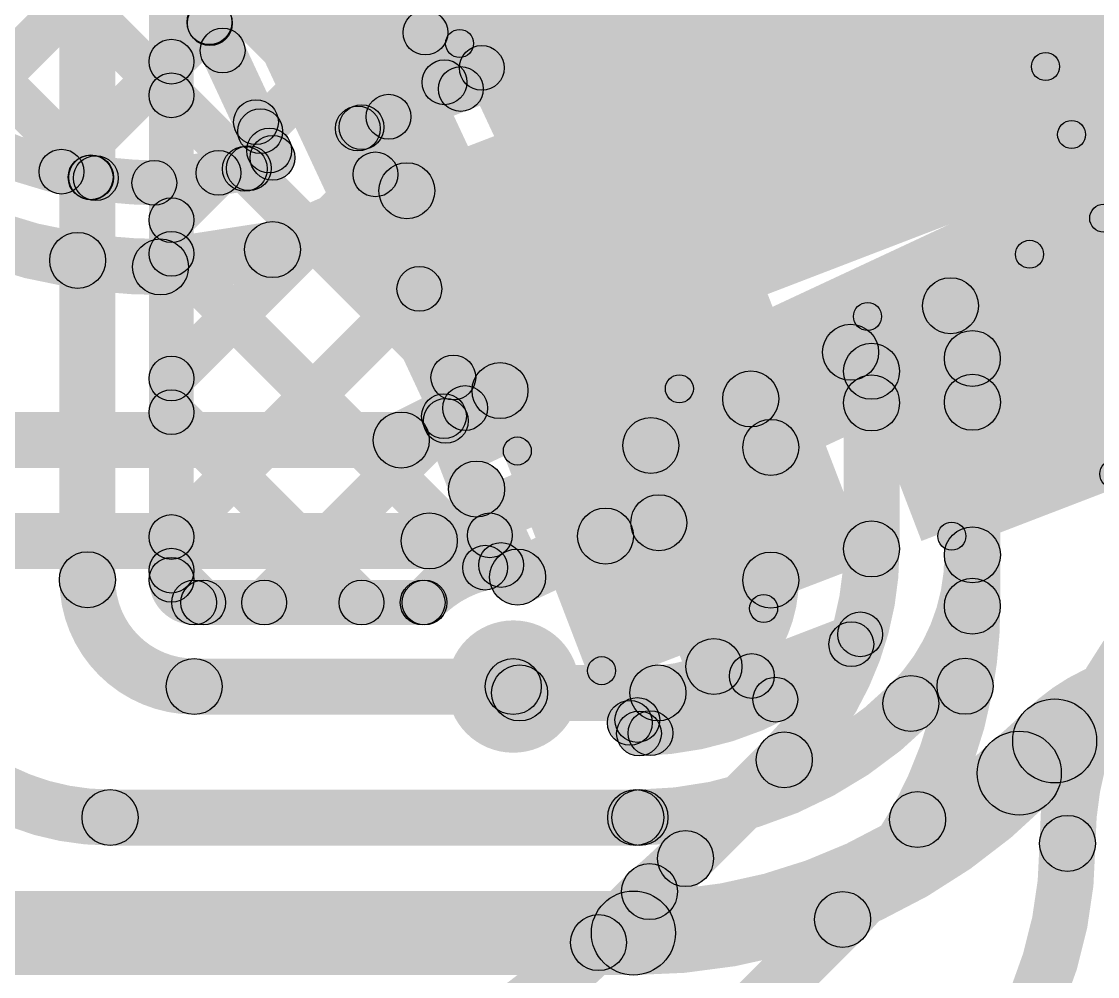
# Model space of a CAD drawing. Header units: millimetres. Extents: x -0.55 to 1.07, y -0.21 to 1.95.
# Drawn here: x 0.4772 to 0.6694, y 0.7132 to 0.8837 of the extents above; entities that cross this region are included whole.
import ezdxf

# ---------------------------------------------------------------- set-up
doc = ezdxf.new("R2010")
doc.units = ezdxf.units.MM
doc.header["$MEASUREMENT"] = 0
for name, color, linetype in [('BottomLayer', 5, 'Continuous'), ('BottomOverlay', 54, 'Continuous'), ('BottomPaste', 16, 'Continuous'), ('BottomSolder', 6, 'Continuous'), ('TopLayer', 1, 'Continuous'), ('TopOverlay', 2, 'Continuous'), ('TopPaste', 8, 'Continuous'), ('TopSolder', 216, 'Continuous'), ('ViaHoleLayer', 16, 'Continuous')]:
    doc.layers.add(name, color=color, linetype=linetype)

# ---------------------------------------------------------------- blocks, each defined once
blk = doc.blocks.new('S______B______13')
at = {"layer": 'TopLayer'}
for points in [[(-0.0449998, -0.0175), (-0.0449998, 0.0175), (-0.0149998, 0.0175), (-0.0149998, -0.0175)], [(0.0149998, -0.0175), (0.0149998, 0.0175), (0.0449998, 0.0175), (0.0449998, -0.0175)]]:
    blk.add_hatch(color=1, dxfattribs=at).paths.add_polyline_path(points)
at = {"layer": 'TopOverlay'}
h = blk.add_hatch(color=2, dxfattribs=at)
edge = h.paths.add_edge_path()
edge.add_arc((-0.05, 0.022), 0.0025, 0, 360)
h = blk.add_hatch(color=2, dxfattribs=at)
edge = h.paths.add_edge_path()
edge.add_arc((-0.05, 0.022), 0.0025, 0, 360)
for points in [[(-0.0500000025, 0.0195000000000013), (-0.0499999975, 0.0244999999999987), (0.0500000025, 0.0244998999999987), (0.0499999975, 0.0194999000000013)], [(-0.0525, 0.022), (-0.0475, 0.022), (-0.0475, -0.0219999), (-0.0525, -0.0219999)], [(0.0475, 0.0219999), (0.0525, 0.0219999), (0.0525, -0.022), (0.0475, -0.022)], [(-0.0500000025, -0.0244998999999987), (-0.0499999975, -0.0194999000000013), (0.0500000025, -0.0195000000000013), (0.0499999975, -0.0244999999999987)]]:
    blk.add_hatch(color=2, dxfattribs=at).paths.add_polyline_path(points)
h = blk.add_hatch(color=2, dxfattribs=at)
edge = h.paths.add_edge_path()
edge.add_arc((0.05, 0.0219999), 0.0025, 0, 360)
h = blk.add_hatch(color=2, dxfattribs=at)
edge = h.paths.add_edge_path()
edge.add_arc((0.05, 0.0219999), 0.0025, 0, 360)
h = blk.add_hatch(color=2, dxfattribs=at)
edge = h.paths.add_edge_path()
edge.add_arc((-0.05, -0.0219999), 0.0025, 0, 360)
h = blk.add_hatch(color=2, dxfattribs=at)
edge = h.paths.add_edge_path()
edge.add_arc((-0.05, -0.0219999), 0.0025, 0, 360)
h = blk.add_hatch(color=2, dxfattribs=at)
edge = h.paths.add_edge_path()
edge.add_arc((0.05, -0.022), 0.0025, 0, 360)
h = blk.add_hatch(color=2, dxfattribs=at)
edge = h.paths.add_edge_path()
edge.add_arc((0.05, -0.022), 0.0025, 0, 360)
at = {"layer": 'TopPaste'}
for points in [[(-0.0449998, -0.0175), (-0.0449998, 0.0175), (-0.0149998, 0.0175), (-0.0149998, -0.0175)], [(0.0149998, -0.0175), (0.0149998, 0.0175), (0.0449998, 0.0175), (0.0449998, -0.0175)]]:
    blk.add_hatch(color=8, dxfattribs=at).paths.add_polyline_path(points)
at = {"layer": 'TopSolder'}
for points in [[(-0.0489998, -0.0215), (-0.0489998, 0.0215), (-0.0109998, 0.0215), (-0.0109998, -0.0215)], [(0.0109998, -0.0215), (0.0109998, 0.0215), (0.0489998, 0.0215), (0.0489998, -0.0215)]]:
    blk.add_hatch(color=216, dxfattribs=at).paths.add_polyline_path(points)
at = {"layer": 'TopOverlay'}
for centre in [(-0.05, 0.022), (-0.05, 0.022), (0.05, 0.0219999), (0.05, 0.0219999), (-0.05, -0.0219999), (-0.05, -0.0219999), (0.05, -0.022), (0.05, -0.022)]:
    blk.add_circle(centre, 0.0025, dxfattribs=at)
blk = doc.blocks.new('48_SMD_M______B_15')
at = {"layer": 'BottomLayer'}
for points in [[(0.00295265, 0.11929135), (0.00295265, 0.13779525), (0.01673215, 0.13779525), (0.01673215, 0.11929135)], [(0.02263785, 0.11929125), (0.02263785, 0.13779515), (0.03641735, 0.13779515), (0.03641735, 0.11929125)], [(0.04232295, 0.11929155), (0.04232295, 0.13779545), (0.05610245, 0.13779545), (0.05610245, 0.11929155)], [(0.06200795, 0.11929125), (0.06200795, 0.13779515), (0.07578745, 0.13779515), (0.07578745, 0.11929125)], [(0.08169275, 0.11929155), (0.08169275, 0.13779545), (0.09547225, 0.13779545), (0.09547225, 0.11929155)], [(0.10137795, 0.11929135), (0.10137795, 0.13779525), (0.11515745, 0.13779525), (0.11515745, 0.11929135)], [(0.11929135, 0.11515765), (0.13779525, 0.11515765), (0.13779525, 0.10137815), (0.11929135, 0.10137815)], [(-0.1062992, 0.1062992), (0.1062992, 0.1062992), (0.1062992, -0.1062992), (-0.1062992, -0.1062992)], [(0.11929145, 0.09547225), (0.13779535, 0.09547225), (0.13779535, 0.08169275), (0.11929145, 0.08169275)], [(0.11929135, 0.07578735), (0.13779525, 0.07578735), (0.13779525, 0.06200785), (0.11929135, 0.06200785)], [(0.11929135, 0.05610225), (0.13779525, 0.05610225), (0.13779525, 0.04232275), (0.11929135, 0.04232275)], [(0.11929145, 0.03641735), (0.13779535, 0.03641735), (0.13779535, 0.02263785), (0.11929145, 0.02263785)]]:
    blk.add_hatch(color=5, dxfattribs=at).paths.add_polyline_path(points)
at = {"layer": 'BottomOverlay'}
h = blk.add_hatch(color=54, dxfattribs=at)
edge = h.paths.add_edge_path()
edge.add_arc((0.1224408, 0.1397639), 0.005, 0, 360)
for points in [[(0.1397637577270549, 0.1447636999996668), (0.1397636422729451, 0.1347637000003332), (0.1224407422729451, 0.1347639000003333), (0.1224408577270549, 0.1447638999996667)], [(0.1447637999999167, 0.1224407288633609), (0.1347638000000833, 0.1224406711366391), (0.1347637000000833, 0.1397636711366392), (0.1447636999999167, 0.1397637288633609)]]:
    blk.add_hatch(color=54, dxfattribs=at).paths.add_polyline_path(points)
h = blk.add_hatch(color=54, dxfattribs=at)
edge = h.paths.add_edge_path()
edge.add_arc((0.1397637, 0.1397637), 0.005, 0, 360)
h = blk.add_hatch(color=54, dxfattribs=at)
edge = h.paths.add_edge_path()
edge.add_arc((0.1397637, 0.1397637), 0.005, 0, 360)
h = blk.add_hatch(color=54, dxfattribs=at)
edge = h.paths.add_edge_path()
edge.add_arc((0.1397638, 0.1224407), 0.005, 0, 360)
at = {"layer": 'BottomPaste'}
for points in [[(0.00295265, 0.11929135), (0.00295265, 0.13779525), (0.01673215, 0.13779525), (0.01673215, 0.11929135)], [(0.02263785, 0.11929125), (0.02263785, 0.13779515), (0.03641735, 0.13779515), (0.03641735, 0.11929125)], [(0.04232295, 0.11929155), (0.04232295, 0.13779545), (0.05610245, 0.13779545), (0.05610245, 0.11929155)], [(0.06200795, 0.11929125), (0.06200795, 0.13779515), (0.07578745, 0.13779515), (0.07578745, 0.11929125)], [(0.08169275, 0.11929155), (0.08169275, 0.13779545), (0.09547225, 0.13779545), (0.09547225, 0.11929155)], [(0.10137795, 0.11929135), (0.10137795, 0.13779525), (0.11515745, 0.13779525), (0.11515745, 0.11929135)], [(0.11929135, 0.11515765), (0.13779525, 0.11515765), (0.13779525, 0.10137815), (0.11929135, 0.10137815)], [(0.11929145, 0.09547225), (0.13779535, 0.09547225), (0.13779535, 0.08169275), (0.11929145, 0.08169275)], [(0.11929135, 0.07578735), (0.13779525, 0.07578735), (0.13779525, 0.06200785), (0.11929135, 0.06200785)], [(0.11929135, 0.05610225), (0.13779525, 0.05610225), (0.13779525, 0.04232275), (0.11929135, 0.04232275)], [(0.11929145, 0.03641735), (0.13779535, 0.03641735), (0.13779535, 0.02263785), (0.11929145, 0.02263785)]]:
    blk.add_hatch(color=16, dxfattribs=at).paths.add_polyline_path(points)
at = {"layer": 'BottomSolder'}
for points in [[(-0.00104735, 0.11529135), (-0.00104735, 0.14179525), (0.02073215, 0.14179525), (0.02073215, 0.11529135)], [(0.01863785, 0.11529125), (0.01863785, 0.14179515), (0.04041735, 0.14179515), (0.04041735, 0.11529125)], [(0.03832295, 0.11529155), (0.03832295, 0.14179545), (0.06010245, 0.14179545), (0.06010245, 0.11529155)], [(0.05800795, 0.11529125), (0.05800795, 0.14179515), (0.07978745, 0.14179515), (0.07978745, 0.11529125)], [(0.07769275, 0.11529155), (0.07769275, 0.14179545), (0.09947225, 0.14179545), (0.09947225, 0.11529155)], [(0.09737795, 0.11529135), (0.09737795, 0.14179525), (0.11915745, 0.14179525), (0.11915745, 0.11529135)], [(0.11529135, 0.11915765), (0.14179525, 0.11915765), (0.14179525, 0.09737815), (0.11529135, 0.09737815)], [(-0.1102992, 0.1102992), (0.1102992, 0.1102992), (0.1102992, -0.1102992), (-0.1102992, -0.1102992)], [(0.11529145, 0.09947225), (0.14179535, 0.09947225), (0.14179535, 0.07769275), (0.11529145, 0.07769275)], [(0.11529135, 0.07978735), (0.14179525, 0.07978735), (0.14179525, 0.05800785), (0.11529135, 0.05800785)], [(0.11529135, 0.06010225), (0.14179525, 0.06010225), (0.14179525, 0.03832275), (0.11529135, 0.03832275)], [(0.11529145, 0.04041735), (0.14179535, 0.04041735), (0.14179535, 0.01863785), (0.11529145, 0.01863785)]]:
    blk.add_hatch(color=6, dxfattribs=at).paths.add_polyline_path(points)
at = {"layer": 'BottomOverlay'}
for centre in [(0.1224408, 0.1397639), (0.1397637, 0.1397637), (0.1397637, 0.1397637), (0.1397638, 0.1224407)]:
    blk.add_circle(centre, 0.005, dxfattribs=at)
blk = doc.blocks.new('CAP_0201_33')
at = {"layer": 'TopLayer'}
for points in [[(-0.0177165, 0.0059056), (-0.0059055, 0.0059056), (-0.0059055, -0.0059054), (-0.0177165, -0.0059054)], [(0.0059055, 0.0059054), (0.0177165, 0.0059054), (0.0177165, -0.0059056), (0.0059055, -0.0059056)]]:
    blk.add_hatch(color=1, dxfattribs=at).paths.add_polyline_path(points)
at = {"layer": 'TopOverlay'}
h = blk.add_hatch(color=2, dxfattribs=at)
edge = h.paths.add_edge_path()
edge.add_arc((-0.021, 0.009), 0.0025, 0, 360)
h = blk.add_hatch(color=2, dxfattribs=at)
edge = h.paths.add_edge_path()
edge.add_arc((-0.021, 0.009), 0.0025, 0, 360)
for points in [[(-0.0079999, 0.0115), (-0.0079999, 0.0065), (-0.021, 0.0065), (-0.021, 0.0115)], [(0.021, 0.0115), (0.021, 0.0065), (0.008, 0.0065), (0.008, 0.0115)], [(-0.0235, 0.009), (-0.0185, 0.009), (-0.0185, -0.009), (-0.0235, -0.009)], [(0.0185, 0.009), (0.0235, 0.009), (0.0235, -0.009), (0.0185, -0.009)], [(-0.008, -0.0065), (-0.008, -0.0115), (-0.021, -0.0115), (-0.021, -0.0065)], [(0.021, -0.0065), (0.021, -0.0115), (0.0079999, -0.0115), (0.0079999, -0.0065)]]:
    blk.add_hatch(color=2, dxfattribs=at).paths.add_polyline_path(points)
h = blk.add_hatch(color=2, dxfattribs=at)
edge = h.paths.add_edge_path()
edge.add_arc((-0.0079999, 0.009), 0.0025, 0, 360)
h = blk.add_hatch(color=2, dxfattribs=at)
edge = h.paths.add_edge_path()
edge.add_arc((0.008, 0.009), 0.0025, 0, 360)
h = blk.add_hatch(color=2, dxfattribs=at)
edge = h.paths.add_edge_path()
edge.add_arc((0.021, 0.009), 0.0025, 0, 360)
h = blk.add_hatch(color=2, dxfattribs=at)
edge = h.paths.add_edge_path()
edge.add_arc((0.021, 0.009), 0.0025, 0, 360)
h = blk.add_hatch(color=2, dxfattribs=at)
edge = h.paths.add_edge_path()
edge.add_arc((-0.021, -0.009), 0.0025, 0, 360)
h = blk.add_hatch(color=2, dxfattribs=at)
edge = h.paths.add_edge_path()
edge.add_arc((-0.021, -0.009), 0.0025, 0, 360)
h = blk.add_hatch(color=2, dxfattribs=at)
edge = h.paths.add_edge_path()
edge.add_arc((-0.008, -0.009), 0.0025, 0, 360)
h = blk.add_hatch(color=2, dxfattribs=at)
edge = h.paths.add_edge_path()
edge.add_arc((0.0079999, -0.009), 0.0025, 0, 360)
h = blk.add_hatch(color=2, dxfattribs=at)
edge = h.paths.add_edge_path()
edge.add_arc((0.021, -0.009), 0.0025, 0, 360)
h = blk.add_hatch(color=2, dxfattribs=at)
edge = h.paths.add_edge_path()
edge.add_arc((0.021, -0.009), 0.0025, 0, 360)
at = {"layer": 'TopPaste'}
for points in [[(-0.0177165, 0.0059056), (-0.0059055, 0.0059056), (-0.0059055, -0.0059054), (-0.0177165, -0.0059054)], [(0.0059055, 0.0059054), (0.0177165, 0.0059054), (0.0177165, -0.0059056), (0.0059055, -0.0059056)]]:
    blk.add_hatch(color=8, dxfattribs=at).paths.add_polyline_path(points)
at = {"layer": 'TopSolder'}
for points in [[(-0.0198819, 0.008071), (-0.0037401, 0.008071), (-0.0037401, -0.0080708), (-0.0198819, -0.0080708)], [(0.0037401, 0.0080708), (0.0198819, 0.0080708), (0.0198819, -0.008071), (0.0037401, -0.008071)]]:
    blk.add_hatch(color=216, dxfattribs=at).paths.add_polyline_path(points)
at = {"layer": 'TopOverlay'}
for centre in [(-0.021, 0.009), (-0.021, 0.009), (-0.0079999, 0.009), (0.008, 0.009), (0.021, 0.009), (0.021, 0.009), (-0.021, -0.009), (-0.021, -0.009), (-0.008, -0.009), (0.0079999, -0.009), (0.021, -0.009), (0.021, -0.009)]:
    blk.add_circle(centre, 0.0025, dxfattribs=at)
blk = doc.blocks.new('C__0603_36')
at = {"layer": 'TopLayer'}
for points in [[(-0.015, 0.0174999), (-0.015, -0.0175001), (-0.045, -0.0175001), (-0.045, 0.0174999)], [(0.045, 0.0175001), (0.045, -0.0174999), (0.015, -0.0174999), (0.015, 0.0175001)]]:
    blk.add_hatch(color=1, dxfattribs=at).paths.add_polyline_path(points)
at = {"layer": 'TopOverlay'}
h = blk.add_hatch(color=2, dxfattribs=at)
edge = h.paths.add_edge_path()
edge.add_arc((-0.0489997, 0.021), 0.0025, 0, 360)
h = blk.add_hatch(color=2, dxfattribs=at)
edge = h.paths.add_edge_path()
edge.add_arc((-0.0489997, 0.021), 0.0025, 0, 360)
for points in [[(-0.0179999919354058, 0.023499899999987), (-0.0180000080645942, 0.018499900000013), (-0.0489997080645942, 0.018500000000013), (-0.0489996919354058, 0.023499999999987)], [(0.0490005241931582, 0.0234999999998829), (0.0490004758068418, 0.0185000000001171), (0.0179999758068418, 0.0185003000001171), (0.0180000241931582, 0.0235002999998829)], [(-0.0465005000004535, -0.0210000476190476), (-0.0515004999995465, -0.0209999523809524), (-0.0514996999995465, 0.0210000476190476), (-0.0464997000004535, 0.0209999523809524)], [(0.0514996999995465, -0.0210000476190476), (0.0464997000004535, -0.0209999523809524), (0.0465005000004535, 0.0210000476190476), (0.0515004999995465, 0.0209999523809524)], [(-0.0179999758068418, -0.0185003000001171), (-0.0180000241931582, -0.0235002999998829), (-0.0490005241931582, -0.0234999999998829), (-0.0490004758068418, -0.0185000000001171)], [(0.0489997080645942, -0.018500000000013), (0.0489996919354058, -0.023499999999987), (0.0179999919354058, -0.023499899999987), (0.0180000080645942, -0.018499900000013)]]:
    blk.add_hatch(color=2, dxfattribs=at).paths.add_polyline_path(points)
h = blk.add_hatch(color=2, dxfattribs=at)
edge = h.paths.add_edge_path()
edge.add_arc((-0.018, 0.0209999), 0.0025, 0, 360)
h = blk.add_hatch(color=2, dxfattribs=at)
edge = h.paths.add_edge_path()
edge.add_arc((0.018, 0.0210003), 0.0025, 0, 360)
h = blk.add_hatch(color=2, dxfattribs=at)
edge = h.paths.add_edge_path()
edge.add_arc((0.0490005, 0.021), 0.0025, 0, 360)
h = blk.add_hatch(color=2, dxfattribs=at)
edge = h.paths.add_edge_path()
edge.add_arc((0.0490005, 0.021), 0.0025, 0, 360)
h = blk.add_hatch(color=2, dxfattribs=at)
edge = h.paths.add_edge_path()
edge.add_arc((-0.0490005, -0.021), 0.0025, 0, 360)
h = blk.add_hatch(color=2, dxfattribs=at)
edge = h.paths.add_edge_path()
edge.add_arc((-0.0490005, -0.021), 0.0025, 0, 360)
h = blk.add_hatch(color=2, dxfattribs=at)
edge = h.paths.add_edge_path()
edge.add_arc((-0.018, -0.0210003), 0.0025, 0, 360)
h = blk.add_hatch(color=2, dxfattribs=at)
edge = h.paths.add_edge_path()
edge.add_arc((0.018, -0.0209999), 0.0025, 0, 360)
h = blk.add_hatch(color=2, dxfattribs=at)
edge = h.paths.add_edge_path()
edge.add_arc((0.0489997, -0.021), 0.0025, 0, 360)
h = blk.add_hatch(color=2, dxfattribs=at)
edge = h.paths.add_edge_path()
edge.add_arc((0.0489997, -0.021), 0.0025, 0, 360)
at = {"layer": 'TopPaste'}
for points in [[(-0.015, 0.0174999), (-0.015, -0.0175001), (-0.045, -0.0175001), (-0.045, 0.0174999)], [(0.045, 0.0175001), (0.045, -0.0174999), (0.015, -0.0174999), (0.015, 0.0175001)]]:
    blk.add_hatch(color=8, dxfattribs=at).paths.add_polyline_path(points)
at = {"layer": 'TopSolder'}
for points in [[(-0.0126378, 0.0198621), (-0.0126378, -0.0198623), (-0.0473622, -0.0198623), (-0.0473622, 0.0198621)], [(0.0473622, 0.0198623), (0.0473622, -0.0198621), (0.0126378, -0.0198621), (0.0126378, 0.0198623)]]:
    blk.add_hatch(color=216, dxfattribs=at).paths.add_polyline_path(points)
at = {"layer": 'TopOverlay'}
for centre in [(-0.0489997, 0.021), (-0.0489997, 0.021), (-0.018, 0.0209999), (0.018, 0.0210003), (0.0490005, 0.021), (0.0490005, 0.021), (-0.0490005, -0.021), (-0.0490005, -0.021), (-0.018, -0.0210003), (0.018, -0.0209999), (0.0489997, -0.021), (0.0489997, -0.021)]:
    blk.add_circle(centre, 0.0025, dxfattribs=at)

msp = doc.modelspace()

# ---------------------------------------------------------------- hatches: boundary and pattern name
at = {"layer": 'BottomLayer'}
for points in [[(0.4436680728752538, 0.9251545728752538), (0.4493249271247461, 0.9308114271247462), (0.5198933271247461, 0.8602430271247461), (0.5142364728752539, 0.8545861728752538)], [(0.4327003728752539, 0.9078379728752538), (0.4383572271247461, 0.9134948271247462), (0.4932692271247461, 0.8585828271247461), (0.4876123728752538, 0.8529259728752538)], [(0.4666739271247461, 0.8619106728752538), (0.4610170728752538, 0.8675675271247462), (0.4989845728752538, 0.9055350271247461), (0.5046414271247461, 0.8998781728752538)], [(0.5011445702550563, 0.8946750239438621), (0.5083950297449437, 0.8980559760561379), (0.5226709297449437, 0.8674412760561379), (0.5154204702550563, 0.8640603239438621)], [(0.5011446723961291, 0.8946750193523342), (0.508395127603871, 0.8980559806476658), (0.5143517276038709, 0.8852820806476658), (0.5071012723961291, 0.8819011193523342)], [(0.4871320271247461, 0.8540844728752539), (0.4814751728752539, 0.8597413271247462), (0.5079793728752539, 0.8862455271247461), (0.5136362271247461, 0.8805886728752539)], [(0.5094638680597846, 0.8768345286516351), (0.5167143319402153, 0.8802154713483649), (0.5226710319402154, 0.8674412713483648), (0.5154205680597846, 0.8640603286516352)], [(0.5151897271247461, 0.8538578728752538), (0.5095328728752538, 0.8595147271247462), (0.5169742728752539, 0.8669561271247461), (0.5226311271247461, 0.8612992728752539)], [(0.5154205703918407, 0.8640603236505275), (0.5226710296081593, 0.8674412763494724), (0.5250336296081592, 0.8623746763494724), (0.5177831703918407, 0.8589937236505275)], [(0.5193772636123097, 0.8538603411740135), (0.5161667363876903, 0.8611878588259865), (0.5204098363876902, 0.8630469588259865), (0.5236203636123098, 0.8557194411740136)], [(0.501507346004373, 0.8509581023680683), (0.5002832539956271, 0.8588638976319317), (0.5171599539956271, 0.8614769976319316), (0.5183840460043729, 0.8535712023680683)], [(0.5240065709772526, 0.8384202977265712), (0.5199934290227475, 0.8475797022734286), (0.5439880290227475, 0.8580928022734287), (0.5480011709772525, 0.8489333977265714)], [(0.5027650586046973, 0.8349621781302847), (0.5012349413953027, 0.8448444218697153), (0.5212349413953027, 0.8479411218697153), (0.5227650586046974, 0.8380588781302847)], [(0.652, 0.7793437), (0.642, 0.7793437), (0.642, 0.8235667), (0.652, 0.8235667)], [(0.5472390895977166, 0.8045293761315229), (0.5427609104022835, 0.8134706238684771), (0.5603941104022835, 0.8223021238684771), (0.5648722895977165, 0.8133608761315229)], [(0.634, 0.8156321), (0.624, 0.8156321), (0.624, 0.8212765), (0.634, 0.8212765)], [(0.634, 0.7895613), (0.624, 0.7895613), (0.624, 0.8156321), (0.634, 0.8156321)], [(0.4687401, 0.804), (0.4687401, 0.814), (0.545, 0.814), (0.545, 0.804)], [(0.5519757364785729, 0.7864069111300525), (0.5480242635214271, 0.7955930888699476), (0.5876021635214271, 0.8126176888699476), (0.591553636478573, 0.8034315111300524)], [(0.616, 0.7840132), (0.606, 0.7840132), (0.606, 0.8076979), (0.616, 0.8076979)], [(0.4570001, 0.786), (0.4570001, 0.796), (0.55, 0.796), (0.55, 0.786)], [(0.5661359, 0.7588641), (0.5661359, 0.7688641), (0.5908509, 0.7688641), (0.5908509, 0.7588641)], [(0.5993122339059328, 0.7307537660940673), (0.5922411660940672, 0.7378248339059328), (0.6098736660940672, 0.7554573339059327), (0.6169447339059327, 0.7483862660940672)], [(0.5837742339059327, 0.7157537660940673), (0.5767031660940672, 0.7228248339059328), (0.5858104660940672, 0.7319321339059328), (0.5928815339059328, 0.7248610660940672)], [(0.5562390339059328, 0.6487537660940672), (0.5491679660940673, 0.6558248339059328), (0.6203011660940673, 0.7269580339059327), (0.6273722339059328, 0.7198869660940672)]]:
    msp.add_hatch(color=5, dxfattribs=at).paths.add_polyline_path(points)
h = msp.add_hatch(color=5, dxfattribs=at)
edge = h.paths.add_edge_path()
edge.add_arc((0.5107265, 0.8835916), 0.004, 0, 360)
h = msp.add_hatch(color=5, dxfattribs=at)
edge = h.paths.add_edge_path()
edge.add_arc((0.5108078, 0.8834171), 0.004, 0, 360)
h = msp.add_hatch(color=5, dxfattribs=at)
edge = h.paths.add_edge_path()
edge.add_arc((0.5130891, 0.878525), 0.004, 0, 360)
h = msp.add_hatch(color=5, dxfattribs=at)
edge = h.paths.add_edge_path()
edge.add_arc((0.5190457, 0.8657508), 0.004, 0, 360)
h = msp.add_hatch(color=5, dxfattribs=at)
edge = h.paths.add_edge_path()
edge.add_arc((0.5190458, 0.8657508), 0.004, 0, 360)
h = msp.add_hatch(color=5, dxfattribs=at)
edge = h.paths.add_edge_path()
edge.add_arc((0.5190458, 0.8657508), 0.004, 0, 360)
h = msp.add_hatch(color=5, dxfattribs=at)
edge = h.paths.add_edge_path()
edge.add_arc((0.5198027, 0.8641277), 0.004, 0, 360)
h = msp.add_hatch(color=5, dxfattribs=at)
edge = h.paths.add_edge_path()
edge.add_arc((0.5214084, 0.8606842), 0.004, 0, 360)
h = msp.add_hatch(color=5, dxfattribs=at)
edge = h.paths.add_edge_path()
edge.add_arc((0.5220151, 0.8593832), 0.004, 0, 360)
h = msp.add_hatch(color=5, dxfattribs=at)
edge = h.paths.add_edge_path()
edge.add_arc((0.5170649, 0.8574146), 0.004, 0, 360)
h = msp.add_hatch(color=5, dxfattribs=at)
edge = h.paths.add_edge_path()
edge.add_arc((0.517772, 0.8575241), 0.004, 0, 360)
h = msp.add_hatch(color=5, dxfattribs=at)
edge = h.paths.add_edge_path()
edge.add_arc((0.517772, 0.8575241), 0.004, 0, 360)
h = msp.add_hatch(color=5, dxfattribs=at)
edge = h.paths.add_edge_path()
edge.add_arc((0.4843036, 0.8569129), 0.004, 0, 360)
h = msp.add_hatch(color=5, dxfattribs=at)
edge = h.paths.add_edge_path()
edge.add_arc((0.4895116, 0.8558976), 0.004, 0, 360)
h = msp.add_hatch(color=5, dxfattribs=at)
edge = h.paths.add_edge_path()
edge.add_arc((0.4896108, 0.8558818), 0.004, 0, 360)
h = msp.add_hatch(color=5, dxfattribs=at)
edge = h.paths.add_edge_path()
edge.add_arc((0.4904408, 0.8557544), 0.004, 0, 360)
h = msp.add_hatch(color=5, dxfattribs=at)
edge = h.paths.add_edge_path()
edge.add_arc((0.5123613, 0.8566863), 0.004, 0, 360)
h = msp.add_hatch(color=5, dxfattribs=at)
edge = h.paths.add_edge_path()
edge.add_arc((0.5008953, 0.854911), 0.004, 0, 360)
h = msp.add_hatch(color=5, dxfattribs=at)
edge = h.paths.add_edge_path()
edge.add_arc((0.5008953, 0.854911), 0.004, 0, 360)
h = msp.add_hatch(color=5, dxfattribs=at)
edge = h.paths.add_edge_path()
edge.add_arc((0.5459946, 0.8535131), 0.005, 0, 360)
h = msp.add_hatch(color=5, dxfattribs=at)
edge = h.paths.add_edge_path()
edge.add_arc((0.522, 0.843), 0.005, 0, 360)
h = msp.add_hatch(color=5, dxfattribs=at)
edge = h.paths.add_edge_path()
edge.add_arc((0.522, 0.843), 0.005, 0, 360)
h = msp.add_hatch(color=5, dxfattribs=at)
edge = h.paths.add_edge_path()
edge.add_arc((0.487197, 0.8410772), 0.005, 0, 360)
h = msp.add_hatch(color=5, dxfattribs=at)
edge = h.paths.add_edge_path()
edge.add_arc((0.487197, 0.8410772), 0.005, 0, 360)
h = msp.add_hatch(color=5, dxfattribs=at)
edge = h.paths.add_edge_path()
edge.add_arc((0.502, 0.8399033), 0.005, 0, 360)
h = msp.add_hatch(color=5, dxfattribs=at)
edge = h.paths.add_edge_path()
edge.add_arc((0.502, 0.8399033), 0.005, 0, 360)
h = msp.add_hatch(color=5, dxfattribs=at)
edge = h.paths.add_edge_path()
edge.add_arc((0.6431, 0.8329821), 0.005, 0, 360)
h = msp.add_hatch(color=5, dxfattribs=at)
edge = h.paths.add_edge_path()
edge.add_arc((0.6252592, 0.8246632), 0.005, 0, 360)
h = msp.add_hatch(color=5, dxfattribs=at)
edge = h.paths.add_edge_path()
edge.add_arc((0.647, 0.8235667), 0.005, 0, 360)
h = msp.add_hatch(color=5, dxfattribs=at)
edge = h.paths.add_edge_path()
edge.add_arc((0.647, 0.8235667), 0.005, 0, 360)
h = msp.add_hatch(color=5, dxfattribs=at)
edge = h.paths.add_edge_path()
edge.add_arc((0.629, 0.8212765), 0.005, 0, 360)
h = msp.add_hatch(color=5, dxfattribs=at)
edge = h.paths.add_edge_path()
edge.add_arc((0.5626332, 0.8178315), 0.005, 0, 360)
h = msp.add_hatch(color=5, dxfattribs=at)
edge = h.paths.add_edge_path()
edge.add_arc((0.6074188, 0.8163437), 0.005, 0, 360)
h = msp.add_hatch(color=5, dxfattribs=at)
edge = h.paths.add_edge_path()
edge.add_arc((0.629, 0.8156321), 0.005, 0, 360)
h = msp.add_hatch(color=5, dxfattribs=at)
edge = h.paths.add_edge_path()
edge.add_arc((0.629, 0.8156321), 0.005, 0, 360)
h = msp.add_hatch(color=5, dxfattribs=at)
edge = h.paths.add_edge_path()
edge.add_arc((0.629, 0.8156321), 0.005, 0, 360)
h = msp.add_hatch(color=5, dxfattribs=at)
edge = h.paths.add_edge_path()
edge.add_arc((0.545, 0.809), 0.005, 0, 360)
h = msp.add_hatch(color=5, dxfattribs=at)
edge = h.paths.add_edge_path()
edge.add_arc((0.545, 0.809), 0.005, 0, 360)
h = msp.add_hatch(color=5, dxfattribs=at)
edge = h.paths.add_edge_path()
edge.add_arc((0.5895779, 0.8080246), 0.005, 0, 360)
h = msp.add_hatch(color=5, dxfattribs=at)
edge = h.paths.add_edge_path()
edge.add_arc((0.611, 0.8076979), 0.005, 0, 360)
h = msp.add_hatch(color=5, dxfattribs=at)
edge = h.paths.add_edge_path()
edge.add_arc((0.611, 0.8076979), 0.005, 0, 360)
h = msp.add_hatch(color=5, dxfattribs=at)
edge = h.paths.add_edge_path()
edge.add_arc((0.55, 0.791), 0.005, 0, 360)
h = msp.add_hatch(color=5, dxfattribs=at)
edge = h.paths.add_edge_path()
edge.add_arc((0.55, 0.791), 0.005, 0, 360)
h = msp.add_hatch(color=5, dxfattribs=at)
edge = h.paths.add_edge_path()
edge.add_arc((0.629, 0.7895613), 0.005, 0, 360)
h = msp.add_hatch(color=5, dxfattribs=at)
edge = h.paths.add_edge_path()
edge.add_arc((0.629, 0.7895613), 0.005, 0, 360)
h = msp.add_hatch(color=5, dxfattribs=at)
edge = h.paths.add_edge_path()
edge.add_arc((0.611, 0.7840132), 0.005, 0, 360)
h = msp.add_hatch(color=5, dxfattribs=at)
edge = h.paths.add_edge_path()
edge.add_arc((0.611, 0.7840132), 0.005, 0, 360)
h = msp.add_hatch(color=5, dxfattribs=at)
edge = h.paths.add_edge_path()
edge.add_arc((0.647, 0.7793437), 0.005, 0, 360)
h = msp.add_hatch(color=5, dxfattribs=at)
edge = h.paths.add_edge_path()
edge.add_arc((0.647, 0.7793437), 0.005, 0, 360)
h = msp.add_hatch(color=5, dxfattribs=at)
edge = h.paths.add_edge_path()
edge.add_arc((0.565, 0.765), 0.011811, 0, 360)
h = msp.add_hatch(color=5, dxfattribs=at)
edge = h.paths.add_edge_path()
edge.add_arc((0.565, 0.765), 0.005, 0, 360)
h = msp.add_hatch(color=5, dxfattribs=at)
edge = h.paths.add_edge_path()
edge.add_arc((0.5661359, 0.7638641), 0.005, 0, 360)
h = msp.add_hatch(color=5, dxfattribs=at)
edge = h.paths.add_edge_path()
edge.add_arc((0.5661359, 0.7638641), 0.005, 0, 360)
h = msp.add_hatch(color=5, dxfattribs=at)
edge = h.paths.add_edge_path()
edge.add_arc((0.5908509, 0.7638641), 0.005, 0, 360)
h = msp.add_hatch(color=5, dxfattribs=at)
edge = h.paths.add_edge_path()
edge.add_arc((0.5908509, 0.7638641), 0.005, 0, 360)
h = msp.add_hatch(color=5, dxfattribs=at)
edge = h.paths.add_edge_path()
edge.add_arc((0.6456971, 0.7650477), 0.005, 0, 360)
h = msp.add_hatch(color=5, dxfattribs=at)
edge = h.paths.add_edge_path()
edge.add_arc((0.6456971, 0.7650477), 0.005, 0, 360)
h = msp.add_hatch(color=5, dxfattribs=at)
edge = h.paths.add_edge_path()
edge.add_arc((0.6134092, 0.7519218), 0.005, 0, 360)
h = msp.add_hatch(color=5, dxfattribs=at)
edge = h.paths.add_edge_path()
edge.add_arc((0.6134092, 0.7519218), 0.005, 0, 360)
h = msp.add_hatch(color=5, dxfattribs=at)
edge = h.paths.add_edge_path()
edge.add_arc((0.6372256, 0.7412587), 0.005, 0, 360)
h = msp.add_hatch(color=5, dxfattribs=at)
edge = h.paths.add_edge_path()
edge.add_arc((0.6372256, 0.7412587), 0.005, 0, 360)
h = msp.add_hatch(color=5, dxfattribs=at)
edge = h.paths.add_edge_path()
edge.add_arc((0.664, 0.737), 0.005, 0, 360)
h = msp.add_hatch(color=5, dxfattribs=at)
edge = h.paths.add_edge_path()
edge.add_arc((0.664, 0.737), 0.005, 0, 360)
h = msp.add_hatch(color=5, dxfattribs=at)
edge = h.paths.add_edge_path()
edge.add_arc((0.5957767, 0.7342893), 0.005, 0, 360)
h = msp.add_hatch(color=5, dxfattribs=at)
edge = h.paths.add_edge_path()
edge.add_arc((0.5957767, 0.7342893), 0.005, 0, 360)
h = msp.add_hatch(color=5, dxfattribs=at)
edge = h.paths.add_edge_path()
edge.add_arc((0.589346, 0.7283966), 0.005, 0, 360)
h = msp.add_hatch(color=5, dxfattribs=at)
edge = h.paths.add_edge_path()
edge.add_arc((0.589346, 0.7283966), 0.005, 0, 360)
h = msp.add_hatch(color=5, dxfattribs=at)
edge = h.paths.add_edge_path()
edge.add_arc((0.6238367, 0.7234225), 0.005, 0, 360)
h = msp.add_hatch(color=5, dxfattribs=at)
edge = h.paths.add_edge_path()
edge.add_arc((0.6238367, 0.7234225), 0.005, 0, 360)
h = msp.add_hatch(color=5, dxfattribs=at)
edge = h.paths.add_edge_path()
edge.add_arc((0.5802387, 0.7192893), 0.005, 0, 360)
h = msp.add_hatch(color=5, dxfattribs=at)
edge = h.paths.add_edge_path()
edge.add_arc((0.5802387, 0.7192893), 0.005, 0, 360)
at = {"layer": 'TopLayer'}
for points in [[(0.7920776, 0.9047718), (0.7763704, 0.9456902), (0.5556412, 0.8609602), (0.5713484, 0.8200418)], [(0.4999524728752539, 0.9254387728752539), (0.5056093271247462, 0.9310956271247461), (0.5521359271247461, 0.8845690271247462), (0.5464790728752539, 0.8789121728752538)], [(0.5292698766733331, 0.9227788324238365), (0.5367385233266668, 0.9256457675761635), (0.5564487233266668, 0.8742987675761634), (0.5489800766733332, 0.8714318324238366)], [(0.4939386, 0.7840614), (0.4839386, 0.7840614), (0.4839386, 0.915), (0.4939386, 0.915)], [(0.5079386, 0.7840614), (0.4999386, 0.7840614), (0.4999386, 0.915), (0.5079386, 0.915)], [(0.5067670271247462, 0.8737194728752539), (0.5011101728752538, 0.8793763271247461), (0.5353347728752539, 0.9136009271247462), (0.5409916271247461, 0.9079440728752538)], [(0.5011101728752538, 0.8959967728752538), (0.5067670271247462, 0.9016536271247462), (0.5407300271247462, 0.8676906271247461), (0.5350731728752539, 0.8620337728752538)], [(0.5541478725448459, 0.8691309785806289), (0.5512809274551541, 0.8765996214193711), (0.5979599274551541, 0.8945180214193711), (0.6008268725448458, 0.8870493785806289)], [(0.5067670271247462, 0.8454351728752538), (0.5011101728752538, 0.8510920271247462), (0.5431804728752538, 0.8931623271247462), (0.5488373271247462, 0.8875054728752538)], [(0.5386784712210765, 0.8608758780724814), (0.5358115287789235, 0.8683445219275185), (0.5990571287789235, 0.8926222219275186), (0.6019240712210765, 0.8851535780724814)], [(0.5441550694634341, 0.8629780773977866), (0.5412881305365659, 0.8704467226022133), (0.599057130536566, 0.8926221226022134), (0.601924069463434, 0.8851534773977866)], [(0.5584533271247462, 0.8688371728752539), (0.5527964728752539, 0.8744940271247461), (0.5565568728752539, 0.8782544271247461), (0.5622137271247462, 0.8725975728752539)], [(0.5947385, 0.8759684), (0.5501645, 0.858858), (0.5842629, 0.7700288), (0.6288369, 0.7871392)], [(0.5011101728752538, 0.8677124728752539), (0.5067670271247462, 0.8733693271247461), (0.5571290271247461, 0.8230073271247461), (0.5514721728752539, 0.8173504728752539)], [(0.5335106796299492, 0.8631767247215858), (0.5409793203700507, 0.8660436752784142), (0.5601339203700507, 0.8161443752784141), (0.5526652796299493, 0.8132774247215858)], [(0.7005094, 0.8622839), (0.6244336, 0.8330812), (0.640218, 0.7919615), (0.7162938, 0.8211642)], [(0.5067670271247462, 0.8171508728752539), (0.5011101728752538, 0.8228077271247461), (0.5375578728752538, 0.8592554271247461), (0.5432147271247462, 0.8535985728752539)], [(0.5011101728752538, 0.8394281728752538), (0.5067670271247462, 0.8450850271247461), (0.5628001271247461, 0.7890519271247461), (0.5571432728752539, 0.7833950728752539)], [(0.5067670271247462, 0.7888665728752539), (0.5011101728752538, 0.7945234271247461), (0.5454034728752538, 0.8388167271247462), (0.5510603271247462, 0.8331598728752538)], [(0.5011101728752538, 0.8111438728752538), (0.5067670271247462, 0.8168007271247462), (0.5407393271247461, 0.7828284271247461), (0.5350824728752539, 0.7771715728752538)], [(0.5540636397690736, 0.8095296659993463), (0.5511967602309265, 0.8169983340006537), (0.5549661602309264, 0.8184452340006537), (0.5578330397690736, 0.8109765659993463)], [(0.5233563271247461, 0.7771715728752538), (0.5176994728752539, 0.7828284271247461), (0.5501239728752538, 0.8152529271247462), (0.5557808271247462, 0.8095960728752538)], [(0.5233563271247461, 0.7771715728752538), (0.5176994728752539, 0.7828284271247461), (0.5501239728752538, 0.8152529271247462), (0.5557808271247462, 0.8095960728752538)], [(0.6520074, 0.7885066), (0.6420074, 0.7885066), (0.6420074, 0.8157511), (0.6520074, 0.8157511)], [(0.5488958762736394, 0.8118305334650784), (0.5563645237263606, 0.8146974665349216), (0.5665605237263606, 0.7881358665349216), (0.5590918762736394, 0.7852689334650784)], [(0.5863246958416665, 0.7924570655297957), (0.5956605041583335, 0.7960407344702044), (0.6055156041583335, 0.7703672344702044), (0.5961797958416665, 0.7667835655297957)], [(0.5516406271247462, 0.7771715728752538), (0.5459837728752539, 0.7828284271247461), (0.5579696728752539, 0.7948143271247461), (0.5636265271247461, 0.7891574728752538)], [(0.5011101728752538, 0.7828595728752539), (0.5067670271247462, 0.7885164271247461), (0.5124550271247461, 0.7828284271247461), (0.5067981728752539, 0.7771715728752538)], [(0.508, 0.776), (0.508, 0.784), (0.5491659, 0.784), (0.5491659, 0.776)], [(0.5872612767565544, 0.7547908801973561), (0.5843943232434456, 0.762259519802644), (0.6255423232434456, 0.7780548198026439), (0.6284092767565543, 0.770586180197356)], [(0.508, 0.76), (0.508, 0.77), (0.565, 0.77), (0.565, 0.76)], [(0.6047691728752539, 0.7640534728752538), (0.6104260271247461, 0.7697103271247462), (0.6146434271247462, 0.7654929271247461), (0.6089865728752538, 0.7598360728752539)], [(0.5843305728752538, 0.7562077728752539), (0.5899874271247462, 0.7618646271247461), (0.5923383271247461, 0.7595137271247462), (0.5866814728752539, 0.7538568728752538)], [(0.4929802, 0.7366213), (0.4929802, 0.7466213), (0.5868691, 0.7466213), (0.5868691, 0.7366213)], [(0.34, 0.7135), (0.34, 0.7285), (0.5864648, 0.7285), (0.5864648, 0.7135)]]:
    msp.add_hatch(color=1, dxfattribs=at).paths.add_polyline_path(points)
h = msp.add_hatch(color=1, dxfattribs=at)
edge = h.paths.add_edge_path()
edge.add_arc((0.5493075, 0.8817406), 0.004, 0, 360)
h = msp.add_hatch(color=1, dxfattribs=at)
edge = h.paths.add_edge_path()
edge.add_arc((0.5039386, 0.8765479), 0.004, 0, 360)
h = msp.add_hatch(color=1, dxfattribs=at)
edge = h.paths.add_edge_path()
edge.add_arc((0.5593853, 0.875426), 0.004, 0, 360)
h = msp.add_hatch(color=1, dxfattribs=at)
edge = h.paths.add_edge_path()
edge.add_arc((0.5527144, 0.8728653), 0.004, 0, 360)
h = msp.add_hatch(color=1, dxfattribs=at)
edge = h.paths.add_edge_path()
edge.add_arc((0.5527144, 0.8728653), 0.004, 0, 360)
h = msp.add_hatch(color=1, dxfattribs=at)
edge = h.paths.add_edge_path()
edge.add_arc((0.5039386, 0.8705409), 0.004, 0, 360)
h = msp.add_hatch(color=1, dxfattribs=at)
edge = h.paths.add_edge_path()
edge.add_arc((0.5556249, 0.8716656), 0.004, 0, 360)
h = msp.add_hatch(color=1, dxfattribs=at)
edge = h.paths.add_edge_path()
edge.add_arc((0.5427216, 0.8667124), 0.004, 0, 360)
h = msp.add_hatch(color=1, dxfattribs=at)
edge = h.paths.add_edge_path()
edge.add_arc((0.5379016, 0.8648622), 0.004, 0, 360)
h = msp.add_hatch(color=1, dxfattribs=at)
edge = h.paths.add_edge_path()
edge.add_arc((0.537245, 0.8646102), 0.004, 0, 360)
h = msp.add_hatch(color=1, dxfattribs=at)
edge = h.paths.add_edge_path()
edge.add_arc((0.537245, 0.8646102), 0.004, 0, 360)
h = msp.add_hatch(color=1, dxfattribs=at)
edge = h.paths.add_edge_path()
edge.add_arc((0.5403863, 0.856427), 0.004, 0, 360)
h = msp.add_hatch(color=1, dxfattribs=at)
edge = h.paths.add_edge_path()
edge.add_arc((0.5039386, 0.8482636), 0.004, 0, 360)
h = msp.add_hatch(color=1, dxfattribs=at)
edge = h.paths.add_edge_path()
edge.add_arc((0.5039386, 0.8422566), 0.004, 0, 360)
h = msp.add_hatch(color=1, dxfattribs=at)
edge = h.paths.add_edge_path()
edge.add_arc((0.5482319, 0.8359883), 0.004, 0, 360)
h = msp.add_hatch(color=1, dxfattribs=at)
edge = h.paths.add_edge_path()
edge.add_arc((0.5039386, 0.8199793), 0.004, 0, 360)
h = msp.add_hatch(color=1, dxfattribs=at)
edge = h.paths.add_edge_path()
edge.add_arc((0.5543006, 0.8201789), 0.004, 0, 360)
h = msp.add_hatch(color=1, dxfattribs=at)
edge = h.paths.add_edge_path()
edge.add_arc((0.6470074, 0.8157511), 0.005, 0, 360)
h = msp.add_hatch(color=1, dxfattribs=at)
edge = h.paths.add_edge_path()
edge.add_arc((0.5563996, 0.8147109), 0.004, 0, 360)
h = msp.add_hatch(color=1, dxfattribs=at)
edge = h.paths.add_edge_path()
edge.add_arc((0.5563996, 0.8147109), 0.004, 0, 360)
h = msp.add_hatch(color=1, dxfattribs=at)
edge = h.paths.add_edge_path()
edge.add_arc((0.5039386, 0.8139723), 0.004, 0, 360)
h = msp.add_hatch(color=1, dxfattribs=at)
edge = h.paths.add_edge_path()
edge.add_arc((0.5526302, 0.813264), 0.004, 0, 360)
h = msp.add_hatch(color=1, dxfattribs=at)
edge = h.paths.add_edge_path()
edge.add_arc((0.5526302, 0.813264), 0.004, 0, 360)
h = msp.add_hatch(color=1, dxfattribs=at)
edge = h.paths.add_edge_path()
edge.add_arc((0.5529524, 0.8124245), 0.004, 0, 360)
h = msp.add_hatch(color=1, dxfattribs=at)
edge = h.paths.add_edge_path()
edge.add_arc((0.5529524, 0.8124245), 0.004, 0, 360)
h = msp.add_hatch(color=1, dxfattribs=at)
edge = h.paths.add_edge_path()
edge.add_arc((0.5909926, 0.7942489), 0.005, 0, 360)
h = msp.add_hatch(color=1, dxfattribs=at)
edge = h.paths.add_edge_path()
edge.add_arc((0.5039386, 0.791695), 0.004, 0, 360)
h = msp.add_hatch(color=1, dxfattribs=at)
edge = h.paths.add_edge_path()
edge.add_arc((0.5607981, 0.7919859), 0.004, 0, 360)
h = msp.add_hatch(color=1, dxfattribs=at)
edge = h.paths.add_edge_path()
edge.add_arc((0.6470074, 0.7885066), 0.005, 0, 360)
h = msp.add_hatch(color=1, dxfattribs=at)
edge = h.paths.add_edge_path()
edge.add_arc((0.6470074, 0.7885066), 0.005, 0, 360)
h = msp.add_hatch(color=1, dxfattribs=at)
edge = h.paths.add_edge_path()
edge.add_arc((0.5599717, 0.7862235), 0.004, 0, 360)
h = msp.add_hatch(color=1, dxfattribs=at)
edge = h.paths.add_edge_path()
edge.add_arc((0.5628262, 0.7867024), 0.004, 0, 360)
h = msp.add_hatch(color=1, dxfattribs=at)
edge = h.paths.add_edge_path()
edge.add_arc((0.5628262, 0.7867024), 0.004, 0, 360)
h = msp.add_hatch(color=1, dxfattribs=at)
edge = h.paths.add_edge_path()
edge.add_arc((0.4889386, 0.7840614), 0.005, 0, 360)
h = msp.add_hatch(color=1, dxfattribs=at)
edge = h.paths.add_edge_path()
edge.add_arc((0.4889386, 0.7840614), 0.005, 0, 360)
h = msp.add_hatch(color=1, dxfattribs=at)
edge = h.paths.add_edge_path()
edge.add_arc((0.5039386, 0.785688), 0.004, 0, 360)
h = msp.add_hatch(color=1, dxfattribs=at)
edge = h.paths.add_edge_path()
edge.add_arc((0.5039386, 0.7840614), 0.004, 0, 360)
h = msp.add_hatch(color=1, dxfattribs=at)
edge = h.paths.add_edge_path()
edge.add_arc((0.5039386, 0.7840614), 0.004, 0, 360)
h = msp.add_hatch(color=1, dxfattribs=at)
edge = h.paths.add_edge_path()
edge.add_arc((0.508, 0.78), 0.004, 0, 360)
h = msp.add_hatch(color=1, dxfattribs=at)
edge = h.paths.add_edge_path()
edge.add_arc((0.508, 0.78), 0.004, 0, 360)
h = msp.add_hatch(color=1, dxfattribs=at)
edge = h.paths.add_edge_path()
edge.add_arc((0.5096266, 0.78), 0.004, 0, 360)
h = msp.add_hatch(color=1, dxfattribs=at)
edge = h.paths.add_edge_path()
edge.add_arc((0.5205279, 0.78), 0.004, 0, 360)
h = msp.add_hatch(color=1, dxfattribs=at)
edge = h.paths.add_edge_path()
edge.add_arc((0.5205279, 0.78), 0.004, 0, 360)
h = msp.add_hatch(color=1, dxfattribs=at)
edge = h.paths.add_edge_path()
edge.add_arc((0.5379109, 0.78), 0.004, 0, 360)
h = msp.add_hatch(color=1, dxfattribs=at)
edge = h.paths.add_edge_path()
edge.add_arc((0.5488122, 0.78), 0.004, 0, 360)
h = msp.add_hatch(color=1, dxfattribs=at)
edge = h.paths.add_edge_path()
edge.add_arc((0.5491659, 0.78), 0.004, 0, 360)
h = msp.add_hatch(color=1, dxfattribs=at)
edge = h.paths.add_edge_path()
edge.add_arc((0.5491659, 0.78), 0.004, 0, 360)
h = msp.add_hatch(color=1, dxfattribs=at)
edge = h.paths.add_edge_path()
edge.add_arc((0.565, 0.765), 0.011811, 0, 360)
h = msp.add_hatch(color=1, dxfattribs=at)
edge = h.paths.add_edge_path()
edge.add_arc((0.6253789, 0.7725525), 0.004, 0, 360)
h = msp.add_hatch(color=1, dxfattribs=at)
edge = h.paths.add_edge_path()
edge.add_arc((0.6269758, 0.7743205), 0.004, 0, 360)
h = msp.add_hatch(color=1, dxfattribs=at)
edge = h.paths.add_edge_path()
edge.add_arc((0.6008477, 0.7685754), 0.005, 0, 360)
h = msp.add_hatch(color=1, dxfattribs=at)
edge = h.paths.add_edge_path()
edge.add_arc((0.6075976, 0.7668819), 0.004, 0, 360)
h = msp.add_hatch(color=1, dxfattribs=at)
edge = h.paths.add_edge_path()
edge.add_arc((0.508, 0.765), 0.005, 0, 360)
h = msp.add_hatch(color=1, dxfattribs=at)
edge = h.paths.add_edge_path()
edge.add_arc((0.508, 0.765), 0.005, 0, 360)
h = msp.add_hatch(color=1, dxfattribs=at)
edge = h.paths.add_edge_path()
edge.add_arc((0.565, 0.765), 0.005, 0, 360)
h = msp.add_hatch(color=1, dxfattribs=at)
edge = h.paths.add_edge_path()
edge.add_arc((0.6360198, 0.7619802), 0.005, 0, 360)
h = msp.add_hatch(color=1, dxfattribs=at)
edge = h.paths.add_edge_path()
edge.add_arc((0.6360198, 0.7619802), 0.005, 0, 360)
h = msp.add_hatch(color=1, dxfattribs=at)
edge = h.paths.add_edge_path()
edge.add_arc((0.611815, 0.7626645), 0.004, 0, 360)
h = msp.add_hatch(color=1, dxfattribs=at)
edge = h.paths.add_edge_path()
edge.add_arc((0.587159, 0.7590362), 0.004, 0, 360)
h = msp.add_hatch(color=1, dxfattribs=at)
edge = h.paths.add_edge_path()
edge.add_arc((0.5858278, 0.7585252), 0.004, 0, 360)
h = msp.add_hatch(color=1, dxfattribs=at)
edge = h.paths.add_edge_path()
edge.add_arc((0.6617041, 0.7552959), 0.0075, 0, 360)
h = msp.add_hatch(color=1, dxfattribs=at)
edge = h.paths.add_edge_path()
edge.add_arc((0.6617041, 0.7552959), 0.0075, 0, 360)
h = msp.add_hatch(color=1, dxfattribs=at)
edge = h.paths.add_edge_path()
edge.add_arc((0.5874622, 0.7566245), 0.004, 0, 360)
h = msp.add_hatch(color=1, dxfattribs=at)
edge = h.paths.add_edge_path()
edge.add_arc((0.5895099, 0.7566853), 0.004, 0, 360)
h = msp.add_hatch(color=1, dxfattribs=at)
edge = h.paths.add_edge_path()
edge.add_arc((0.6553764, 0.7495441), 0.0075, 0, 360)
h = msp.add_hatch(color=1, dxfattribs=at)
edge = h.paths.add_edge_path()
edge.add_arc((0.6553767, 0.7495443), 0.0075, 0, 360)
h = msp.add_hatch(color=1, dxfattribs=at)
edge = h.paths.add_edge_path()
edge.add_arc((0.4929802, 0.7416213), 0.005, 0, 360)
h = msp.add_hatch(color=1, dxfattribs=at)
edge = h.paths.add_edge_path()
edge.add_arc((0.4929802, 0.7416213), 0.005, 0, 360)
h = msp.add_hatch(color=1, dxfattribs=at)
edge = h.paths.add_edge_path()
edge.add_arc((0.5868691, 0.7416213), 0.005, 0, 360)
h = msp.add_hatch(color=1, dxfattribs=at)
edge = h.paths.add_edge_path()
edge.add_arc((0.5868691, 0.7416213), 0.005, 0, 360)
h = msp.add_hatch(color=1, dxfattribs=at)
edge = h.paths.add_edge_path()
edge.add_arc((0.5876254, 0.7416254), 0.005, 0, 360)
h = msp.add_hatch(color=1, dxfattribs=at)
edge = h.paths.add_edge_path()
edge.add_arc((0.5876254, 0.7416254), 0.005, 0, 360)
h = msp.add_hatch(color=1, dxfattribs=at)
edge = h.paths.add_edge_path()
edge.add_arc((0.5864648, 0.721), 0.0075, 0, 360)
h = msp.add_hatch(color=1, dxfattribs=at)
edge = h.paths.add_edge_path()
edge.add_arc((0.5864648, 0.721), 0.0075, 0, 360)
at = {"layer": 'ViaHoleLayer'}
h = msp.add_hatch(color=16, dxfattribs=at)
edge = h.paths.add_edge_path()
edge.add_arc((0.565, 0.765), 0.0059055, 0, 360)

# ---------------------------------------------------------------- linework, layer by layer
at = {"layer": 'BottomLayer'}
for points, const_width in [([(0.4895116, 0.8558976, -0.1577530378319298), (0.44623, 0.8779832)], 0.008), ([(0.487197, 0.8410772, -0.1580789947711195), (0.4355879, 0.8674121)], 0.01), ([(0.5008953, 0.854911, -0.0359247355984162), (0.4896108, 0.8558818)], 0.008), ([(0.502, 0.8399033, -0.0395885553365318), (0.487197, 0.8410772)], 0.01), ([(0.6431, 0.8329821, -0.198912367379658), (0.647, 0.8235667)], 0.01), ([(0.6252592, 0.8246632, -0.198912367379658), (0.629, 0.8156321)], 0.01), ([(0.6074188, 0.8163437, -0.198912367379658), (0.611, 0.8076979)], 0.01), ([(0.629, 0.7895613, -0.198912367379658), (0.6134092, 0.7519218)], 0.01), ([(0.611, 0.7840132, -0.4142135623730951), (0.5908509, 0.7638641)], 0.01), ([(0.647, 0.7793437, -0.0454734056975152), (0.6456971, 0.7650477)], 0.01), ([(0.664, 0.737, -0.198912367379658), (0.6809497, 0.7779202)], 0.01), ([(0.5661359, 0.7638641, -0.4142135623730951), (0.565, 0.765)], 0.01), ([(0.6456971, 0.7650477, -0.0803424789022653), (0.6372256, 0.7412587)], 0.01), ([(0.6372256, 0.7412587, -0.0708553829028607), (0.6238367, 0.7234225)], 0.01), ([(0.664, 0.737, -0.198912367379658), (0.6427869, 0.6857869)], 0.01), ([(0.5957767, 0.7342893, -0.0218161259197002), (0.589346, 0.7283966)], 0.01), ([(0.5802387, 0.7192893, -0.198912367379658), (0.509528, 0.69)], 0.01)]:
    msp.add_lwpolyline(points, format="xyb", dxfattribs=dict(at, const_width=const_width))
for centre, radius in [((0.5107265, 0.8835916), 0.004), ((0.5108078, 0.8834171), 0.004), ((0.5130891, 0.878525), 0.004), ((0.5190457, 0.8657508), 0.004), ((0.5190458, 0.8657508), 0.004), ((0.5190458, 0.8657508), 0.004), ((0.5198027, 0.8641277), 0.004), ((0.5214084, 0.8606842), 0.004), ((0.5220151, 0.8593832), 0.004), ((0.5170649, 0.8574146), 0.004), ((0.517772, 0.8575241), 0.004), ((0.517772, 0.8575241), 0.004), ((0.4843036, 0.8569129), 0.004), ((0.4895116, 0.8558976), 0.004), ((0.4896108, 0.8558818), 0.004), ((0.4904408, 0.8557544), 0.004), ((0.5123613, 0.8566863), 0.004), ((0.5008953, 0.854911), 0.004), ((0.5008953, 0.854911), 0.004), ((0.5459946, 0.8535131), 0.005), ((0.522, 0.843), 0.005), ((0.522, 0.843), 0.005), ((0.487197, 0.8410772), 0.005), ((0.487197, 0.8410772), 0.005), ((0.502, 0.8399033), 0.005), ((0.502, 0.8399033), 0.005), ((0.6431, 0.8329821), 0.005), ((0.6252592, 0.8246632), 0.005), ((0.647, 0.8235667), 0.005), ((0.647, 0.8235667), 0.005), ((0.629, 0.8212765), 0.005), ((0.5626332, 0.8178315), 0.005), ((0.6074188, 0.8163437), 0.005), ((0.629, 0.8156321), 0.005), ((0.629, 0.8156321), 0.005), ((0.629, 0.8156321), 0.005), ((0.545, 0.809), 0.005), ((0.545, 0.809), 0.005), ((0.5895779, 0.8080246), 0.005), ((0.611, 0.8076979), 0.005), ((0.611, 0.8076979), 0.005), ((0.55, 0.791), 0.005), ((0.55, 0.791), 0.005), ((0.629, 0.7895613), 0.005), ((0.629, 0.7895613), 0.005), ((0.611, 0.7840132), 0.005), ((0.611, 0.7840132), 0.005), ((0.647, 0.7793437), 0.005), ((0.647, 0.7793437), 0.005), ((0.565, 0.765), 0.005), ((0.5661359, 0.7638641), 0.005), ((0.5661359, 0.7638641), 0.005), ((0.5908509, 0.7638641), 0.005), ((0.5908509, 0.7638641), 0.005), ((0.6456971, 0.7650477), 0.005), ((0.6456971, 0.7650477), 0.005), ((0.6134092, 0.7519218), 0.005), ((0.6134092, 0.7519218), 0.005), ((0.6372256, 0.7412587), 0.005), ((0.6372256, 0.7412587), 0.005), ((0.664, 0.737), 0.005), ((0.664, 0.737), 0.005), ((0.5957767, 0.7342893), 0.005), ((0.5957767, 0.7342893), 0.005), ((0.589346, 0.7283966), 0.005), ((0.589346, 0.7283966), 0.005), ((0.6238367, 0.7234225), 0.005), ((0.6238367, 0.7234225), 0.005), ((0.5802387, 0.7192893), 0.005), ((0.5802387, 0.7192893), 0.005)]:
    msp.add_circle(centre, radius, dxfattribs=at)
at = {"layer": 'TopLayer'}
for points, const_width in [([(0.6470074, 0.7885066, -0.198912367379658), (0.6360198, 0.7619802)], 0.01), ([(0.4929802, 0.7416213, -0.4142135623730951), (0.4487528, 0.7858487)], 0.01), ([(0.5491659, 0.78, -0.1800627081097272), (0.5628262, 0.7867024)], 0.008), ([(0.508, 0.765, -0.4142135623730951), (0.4889386, 0.7840614)], 0.01), ([(0.508, 0.78, -0.4142135623730951), (0.5039386, 0.7840614)], 0.008), ([(0.6253789, 0.7725525, -0.195855028144468), (0.5874622, 0.7566245)], 0.008), ([(0.6617041, 0.7552959, -0.198912367379658), (0.6827177, 0.764)], 0.015), ([(0.6360198, 0.7619802, -0.1960860259679283), (0.5876254, 0.7416254)], 0.01), ([(0.6617041, 0.7552959, -0.0238241824639668), (0.6553767, 0.7495443)], 0.015), ([(0.6553764, 0.7495441, -0.198912367379658), (0.5864648, 0.721)], 0.015), ([(0.5876254, 0.7416254, -0.0027202412953338), (0.5868691, 0.7416213)], 0.01)]:
    msp.add_lwpolyline(points, format="xyb", dxfattribs=dict(at, const_width=const_width))
for centre, radius in [((0.5493075, 0.8817406), 0.004), ((0.5039386, 0.8765479), 0.004), ((0.5593853, 0.875426), 0.004), ((0.5527144, 0.8728653), 0.004), ((0.5527144, 0.8728653), 0.004), ((0.5039386, 0.8705409), 0.004), ((0.5556249, 0.8716656), 0.004), ((0.5427216, 0.8667124), 0.004), ((0.5379016, 0.8648622), 0.004), ((0.537245, 0.8646102), 0.004), ((0.537245, 0.8646102), 0.004), ((0.5403863, 0.856427), 0.004), ((0.5039386, 0.8482636), 0.004), ((0.5039386, 0.8422566), 0.004), ((0.5482319, 0.8359883), 0.004), ((0.5039386, 0.8199793), 0.004), ((0.5543006, 0.8201789), 0.004), ((0.6470074, 0.8157511), 0.005), ((0.5563996, 0.8147109), 0.004), ((0.5563996, 0.8147109), 0.004), ((0.5039386, 0.8139723), 0.004), ((0.5526302, 0.813264), 0.004), ((0.5526302, 0.813264), 0.004), ((0.5529524, 0.8124245), 0.004), ((0.5529524, 0.8124245), 0.004), ((0.5909926, 0.7942489), 0.005), ((0.5039386, 0.791695), 0.004), ((0.5607981, 0.7919859), 0.004), ((0.6470074, 0.7885066), 0.005), ((0.6470074, 0.7885066), 0.005), ((0.5599717, 0.7862235), 0.004), ((0.5628262, 0.7867024), 0.004), ((0.5628262, 0.7867024), 0.004), ((0.4889386, 0.7840614), 0.005), ((0.4889386, 0.7840614), 0.005), ((0.5039386, 0.785688), 0.004), ((0.5039386, 0.7840614), 0.004), ((0.5039386, 0.7840614), 0.004), ((0.508, 0.78), 0.004), ((0.508, 0.78), 0.004), ((0.5096266, 0.78), 0.004), ((0.5205279, 0.78), 0.004), ((0.5205279, 0.78), 0.004), ((0.5379109, 0.78), 0.004), ((0.5488122, 0.78), 0.004), ((0.5491659, 0.78), 0.004), ((0.5491659, 0.78), 0.004), ((0.6253789, 0.7725525), 0.004), ((0.6269758, 0.7743205), 0.004), ((0.6008477, 0.7685754), 0.005), ((0.6075976, 0.7668819), 0.004), ((0.508, 0.765), 0.005), ((0.508, 0.765), 0.005), ((0.565, 0.765), 0.005), ((0.6360198, 0.7619802), 0.005), ((0.6360198, 0.7619802), 0.005), ((0.611815, 0.7626645), 0.004), ((0.587159, 0.7590362), 0.004), ((0.5858278, 0.7585252), 0.004), ((0.6617041, 0.7552959), 0.0075), ((0.6617041, 0.7552959), 0.0075), ((0.5874622, 0.7566245), 0.004), ((0.5895099, 0.7566853), 0.004), ((0.6553764, 0.7495441), 0.0075), ((0.6553767, 0.7495443), 0.0075), ((0.4929802, 0.7416213), 0.005), ((0.4929802, 0.7416213), 0.005), ((0.5868691, 0.7416213), 0.005), ((0.5868691, 0.7416213), 0.005), ((0.5876254, 0.7416254), 0.005), ((0.5876254, 0.7416254), 0.005), ((0.5864648, 0.721), 0.0075), ((0.5864648, 0.721), 0.0075)]:
    msp.add_circle(centre, radius, dxfattribs=at)

# ---------------------------------------------------------------- block references
for name, p, rotation in [('48_SMD_M______B_15', (0.633377, 0.9702803), 205), ('S______B______13', (0.594206, 0.918249), 21), ('CAP_0201_33', (0.676, 0.8592956), 111), ('C__0603_36', (0.619, 0.805), 201)]:
    msp.add_blockref(name, p, dxfattribs=dict(rotation=rotation))

doc.saveas('drawing.dxf')
